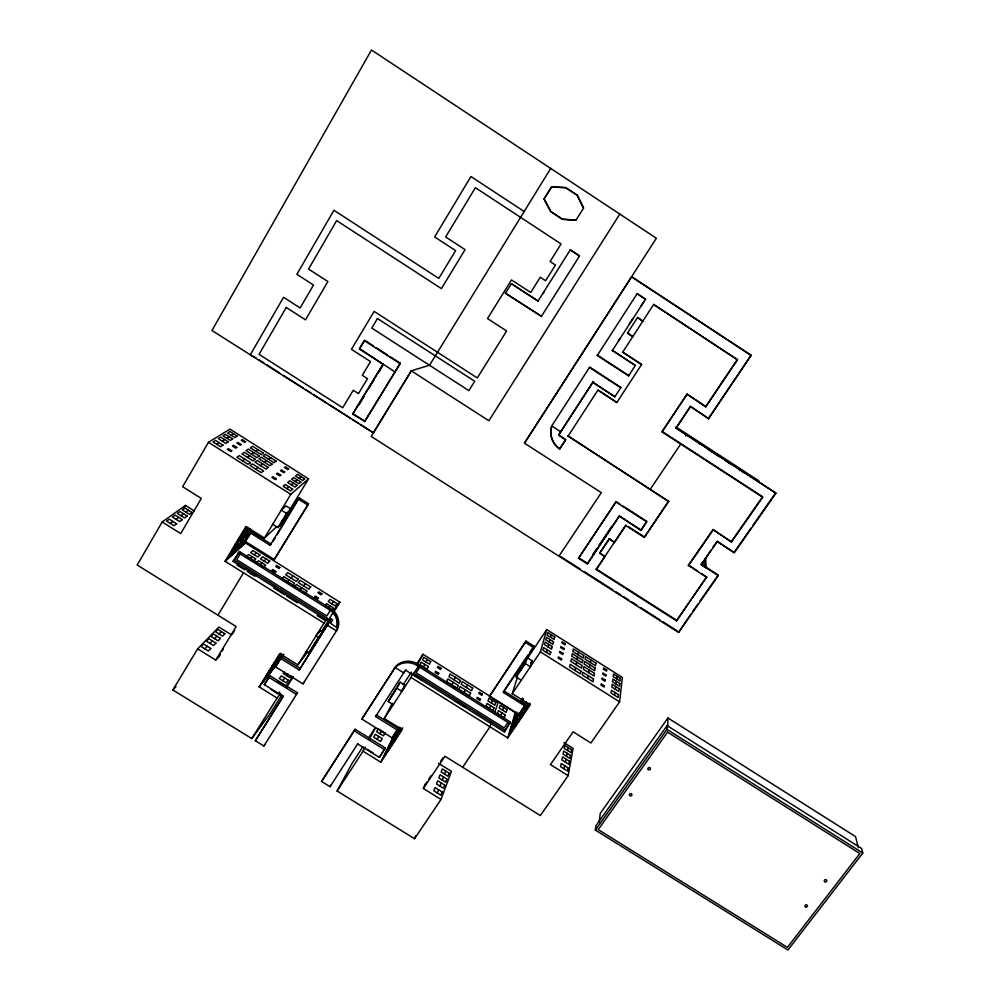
<?xml version="1.0" encoding="UTF-8"?>
<svg xmlns="http://www.w3.org/2000/svg" width="1000" height="1000" viewBox="0 0 1000 1000"><rect width="100%" height="100%" fill="white"/><g stroke="black" fill="none" stroke-linecap="round" stroke-linejoin="round"><path stroke-width="1.5" d="M680.738 444.012L650.113 489.462M411.325 370.863L371.2 436.438L678.562 632.45L690.913 614.125M676.513 620.85L706.7 576.912L676.513 620.85L596.15 569.55L625.887 525.013M678.562 632.45L718.288 575.625L701.287 564.7L717.25 541.712L734.312 552.712L775.962 493.175L676.012 428.2L690.375 406.4L708.6 418.638L690.375 406.4M595.363 830.088L666.975 729.375L667.075 725.6L861.637 848.5L862.8 853.025L787.95 950L595.363 830.088L595.913 825.75L667.075 725.6M667.712 726.888L667.938 718L855.537 836.6L858.325 847.613M668.675 501.45L568.062 436.012L668.675 501.45L644.275 537.4L625.8 525.538L614.388 542.487L609.325 538.638L614.388 542.487M731.5 542L713.025 529.562L731.5 542L762.712 497.238L661.988 431.838L686.975 394.1L705.837 406.75L686.975 394.1M644.275 537.4L668.7 500.95M640.95 529.913L619.237 515.962L640.888 530.45L646.762 521.325L622.513 505.725M362.812 746.838L352.013 763.462L337.113 791.038L414.55 838.7L441.012 799.425L423.35 788.5L444.925 756.237L540.337 815.55L568.15 775.662L550.438 764.6L573.112 731.825L590.913 743L619.6 701.862L622.375 677.45L546.737 629.587L525.013 661.912M614.6 695.288L614.963 692.45M615.35 689.275L615.7 686.5M616.013 684.038L616.35 681.312M616.65 678.863L616.987 676.2M599.15 822.275L600.25 813.388L667.938 718M587.663 678.388L588.15 675.625M588.713 672.675L589.188 669.975M589.375 667.387L589.85 664.75M590.312 662.487L590.788 659.9M568.15 775.662L573.138 748.375L564.025 742.663M737.487 359.775L653.637 304.475L737.487 359.775L705.837 406.75M619.138 516.475L587.312 563.9L578.488 558.275L616.125 501.613L619.963 504.075M564.1 768.875L564.712 765.713M565.4 762.15L565.988 759.05M566.512 756.287L567.1 753.25M567.625 750.512L568.2 747.525M596.15 569.55L604.775 556.75L599.738 552.888L609.325 538.638M641.612 364.5L622.638 352.113L641.612 364.5L616.825 402.512L597.938 390.25M604.775 556.75L599.738 552.888M575.013 670.425L575.575 667.7M576.987 659.575L577.525 656.975M578.05 654.75L578.575 652.2M576.2 664.788L576.75 662.125M635.325 365.4L612.362 350.425L635.325 365.4L628.612 375.875L597.288 355.462L597.663 354.562M587.312 563.9L619.237 515.962M628.612 375.875L628.85 374.875M578.488 558.275L616.125 501.613M616.825 402.512L599.312 390.725M637.562 317.462L642.85 321.213L637.562 317.462L627.45 333.188L632.788 336.675L627.525 332.925M546.475 652.438L547.188 649.812M547.987 646.875L548.675 644.312M549.3 642.025L549.987 639.513M550.6 637.25L551.263 634.775M593.175 381.413L592.788 382.438L614.9 396.8L592.913 382.1L558.638 434.95L565.575 439.938L559.587 449.137A20.55 20.25 26.1 0 1 551.737 425.988L560.763 431.812M527.638 706.975L528.45 704.087L525.1 709.013L524.275 711.925L530.175 703.25M522.125 716.812L523.4 712.312L516.987 721.762L515.662 726.325M526.5 704.05L525.7 706.9L528.2 703.213M523.237 709.513L523.725 707.8M525.5 704.488L524.75 707.288L518.7 716.2L519.487 713.35L525.5 704.488L503.862 690.9L503.35 692.438L525.05 706.05L519.025 714.95L489.462 696.413L526 641.1L533.938 646.112L533.513 647.525L503.35 692.438M412.413 674.712L411 677.45L507.775 737.938L530.212 704.9L512.275 693.637L540.413 651.875L546.737 629.587M518.888 721.575L520.188 717.05M521.725 711.75L522.212 710.025M520.212 713.975L520.712 712.25M520.363 702.738L522.663 698.1M513.5 724.95L514.362 722.013M532.15 660.812L530.4 666.725L525.35 663.55L527.163 657.663L532.15 660.812L530.513 663.25M512 730.088L512.875 727.087M515.1 719.562L515.95 716.688M507.775 737.938L515.438 712.225L422.987 654.25L416.362 664.438M405.6 670.188L504.288 731.888L510.363 722.038L419.087 664.912A17.663 16.525 24.7 0 0 395.962 666.075L361.863 719.075L392.175 737.887L398.1 728.425L376.413 714.95L375.562 716.525L397.312 730.037M559.25 555.688L601.337 492.663L524.438 443.188L656.363 238.238L371.475 50L211.975 330.513L373.55 432.912L360.5 424.588M504.288 731.888L510.363 722.038M524.6 664.675L526.225 659.375L518.65 670.65L516.938 676.062M520.788 670.35L522.45 664.987M512.275 693.637L517.587 676.725M521.287 680.263L516.25 677.1L518.15 671.075L527.163 657.663M489.462 696.413L526 641.1M612.263 350.712L645.588 299.188L637.163 293.65L645.537 299.4M500.938 715.625L501.85 712.775M502.675 710.212L503.575 707.425M514.825 675.362L515.3 673.875M491.362 722.562L489.95 726.775L462.663 767.288M494.65 712.75L498.413 701.513M489.588 708.413L490.562 705.6M491.438 703.075L492.4 700.312M441.012 799.425L451.463 771.375L438.475 763.325M437.337 793.025L438.587 789.762M439.988 786.1L441.2 782.9M442.287 780.062L443.488 776.925M444.562 774.112L445.737 771.038M414.55 838.7L415.65 835.888M464.25 692.625L465.363 689.887M466.375 687.537L467.463 684.85M524.438 443.188L631.675 276.712L751.137 355.262L708.6 418.638M423.35 788.5L425.037 784.362M559.587 449.137L565.737 439.525L558.638 434.95M451.9 684.925L453.075 682.212M454.137 679.9L455.288 677.25M400.4 731.55L401.85 728.575L397.2 736.425L402.8 727.887M396 737.987L393.038 743.012M394.462 741.388L396.725 736.737L390.625 746.05M401.175 728.3L393.488 740.312L400.1 729.762M392.9 742.712L389.812 747.938M394.925 738.125L395.8 736.338M397.7 732.463L398.562 730.713M391.388 746.075L394.012 741.038M396.362 735.925L397.238 734.15M399.125 730.288L399.975 728.55L396.337 734.55L400.55 728.112M397.8 733.737L398.675 731.963M385.5 754.312L387.013 751.225M388.1 749.025L389.6 745.987M390.85 743.462L392.312 740.487M393.9 737.3L395.337 734.388M388.325 750.75L390.825 745.888M365.238 747.062L363.038 751.175L380.825 762.188L393.925 735.662L399.538 727.1M392.175 737.887L398.1 728.425M357.738 744.013L379.387 757.412L385.312 747.962L355.15 729.262L321.562 781.475L330.05 786.7L357.812 743.65M379.387 757.412L385.312 747.962M423.462 666.988L424.775 664.362M425.962 662.013L427.25 659.45M417.35 665.163L422.987 654.25M388.25 701.575L400.15 682.125L405.138 685.238L401.938 691.375L396.9 688.238L388.25 701.575L393.275 704.7M377.137 739.362L378.663 736.425M380.037 733.775L381.538 730.888M380.825 762.188L402.15 729.65L384.275 718.538L392.25 703.388M396.238 689.262L400.15 682.125M388.963 700.475L391.962 694.875M404.6 671.475L403.812 672.95L395.15 667.537L361.863 719.075M392.612 694.837L395.575 689.287M369.625 738.838L375.475 727.862M330.05 786.7L331.025 784.95M321.562 781.475L355.15 729.262M194.325 510.975L185.487 505.425L162.188 521.987L137.2 565.025L236.163 626.525L215.763 660.075L197.625 648.863L172.838 689.975L251.8 738.562L270.475 713.125L281.85 694.95M289.525 510.262L308.525 478.825L229.988 429.113L208.438 442.3L182.65 486.725L201.3 498.438L180.725 533.575L162.188 521.987M183.938 508.088L185.487 505.425M326.825 619.425L324.012 623.112L225.075 561.287L245.912 526.438L264.425 538.05L276.562 526.85M227.425 559.175L233.612 548.825L235.975 546.737L229.812 557.038M246.663 527.062L241.975 534.9L244.3 532.875L247.413 527.688L245.1 529.675M231.525 555.513L237.675 545.25L239.988 543.2L233.875 553.413M248.325 527.525L246 531.413L248.275 529.425M235.825 551.663L241.925 541.475L244.2 539.462L238.137 549.6M250.438 528.562L244.862 537.875L250.325 529.812L248.988 530.988M240.588 547.35L246.637 537.263L248.863 535.3L242.85 545.325M233.025 561.362L239.5 551.538L332.75 609.913A17.637 16.45 32 0 1 337.337 629.462L302.987 683.875L275.4 666.762L281.712 656.975L300.262 668.5L330.45 620.3L234.312 560.188L233.025 561.362L329.45 621.638L330.45 620.3M270.125 545.312L298.175 498.95L299.288 497.95L308.562 503.8L274.25 559.525L245.087 541.25L251.4 531.688L271.312 544.188L270.125 545.312L250.162 532.788M234.312 560.188L239.5 551.538M247.062 538.925L251.4 531.688M240.175 553.987L236.762 559.7L326.788 616L330.3 610.4M217.925 615.188L243.487 572.788M264.425 538.05L290.8 494.3L308.525 478.825M272.75 524.275L277.95 527.537L286.5 513.362L291.125 509.15L285.988 505.913L281.3 510.087L286.5 513.362M286.35 515.5L287.938 512.888M291.125 509.15L282.65 523.162L277.95 527.537M272.913 541.55L275.312 537.587M276.913 534.938L299.288 497.95M352.625 414.137L383.312 363.862L352.625 414.137L364.938 421.325L400.312 363.225L390.15 356.675M358.825 405.138L364.375 395.975M369.125 388.113L370.712 385.5M372.3 382.875L373.888 380.262M378.65 372.4L382.612 365.85M274.25 559.525L308.562 503.8M218.113 657.513L220.375 653.787M221.9 651.287L223.412 648.787M232.375 634.113L234.662 630.35M364.475 421.712L400.312 363.225M550.775 168.325L429.525 365.275L411.262 370.825L373.113 433.312M544 199.075L551.438 187.013L565.712 187.575L577.413 195.3L583.625 208.075L575.988 220.138L562.35 219.3L550.675 211.612L544 199.075L551.625 186.962M280.675 693.275L277.137 698.05L259.125 686.912L279.775 653.625L297.887 664.887L307.688 651.812M268.425 672.463L271.65 667.775L266.388 675.212M261.25 684.225L269.538 671.637L263.625 681.175M280.325 653.512L275.675 661L280.863 653.413L278.775 656.012M269.675 671.075L275.587 661.562L272.337 665.625M264.975 679.525L273.175 667.062L267.312 676.5M280.85 653.988L279.312 656.45L281.388 653.875M505.412 293.212L541.475 316.337L505.412 293.212L511.438 283.712L538.1 301.1L511.438 283.712M269.075 674.275L276.988 662.25L271.175 671.637M281.85 654.237L277.712 660.913L281.688 654.925L280.462 656.462M273.212 669.087L281.225 656.9L275.262 666.5M264.288 684.638L270.025 675.8L297.488 692.825L263.9 746.012L255.338 740.738L283.163 696.325L264.288 684.638L270.025 675.8M251.8 738.562L277.137 698.05M297.887 664.887L324.012 623.112M318.538 633.025L320.138 630.462L322.512 631.95L312.887 647.312M333.125 612.55L329.738 617.962L332.762 619.862L330.575 623.35L336.362 627.275L336.763 625.763A15.913 14.85 32 0 0 333.888 613.55L333.1 612.587M286.725 687.163L293.225 676.775M321.287 631.962L328.575 620.325M333.438 612.562L339.913 602.212L245.487 543.025L225.075 561.287M306.225 651.538L308.625 653.025L318.35 637.5L315.95 636.013L320.138 630.462M280.587 658.413L299.175 669.963L329.45 621.638M283.463 696.1L255.338 740.738M537.888 301.325L570.337 249.762L579.587 255.888L541.275 316.588M542.65 294.088L544.3 291.462M551.737 425.988L589.675 367.137L620.9 387.438L614.9 396.8M597.288 355.462L637.163 293.65M618.45 340.775L620.138 338.175M629.275 324.075L632.562 319.012M640.775 306.337L644.062 301.275M375.562 716.525L405.788 669.65M558.462 435.35L592.788 382.438M368.625 737.9L375.275 727.675M403.125 684.812L411.4 672.087M401.238 691.237L405.138 685.238M337.113 791.038L363.038 751.175M384.275 718.538L411 677.45M509.875 723.65L418.338 666.363L412.887 674.75L413.65 673.263L504.8 730.25M567.9 436.413L598.05 389.913M622.55 352.4L653.637 304.475M419.688 667.288L416.1 672.8L504.225 727.913L507.9 722.487M392.262 739.075L398.413 729.688L390.812 742.013M389.212 745.225L395.412 735.75L387.725 748.213M386.463 750.763L392.725 741.213L384.963 753.812M399.738 731.237L401.325 728.825M383.862 756.038L390.175 746.413L382.325 759.137M424.65 785.337L427.05 781.737M428.65 779.338L431.062 775.738M440.487 761.587L442.9 757.962M661.988 431.838L686.988 394.45M676.012 428.2L690.387 406.763M592.863 554.475L597.137 548.088M598.85 545.538L611.712 526.388M504.675 689.688L528.013 654.938M529.7 652.425L533.938 646.112M519.8 669.675L523.275 664.5M516.25 677.1L525.35 663.55M599.625 553.45L609.225 539.188M705.8 406.388L737.4 359.475M708.562 418.25L751.137 355.262M520.875 702.613L523.362 698.925M521.625 703.075L523.288 700.625M514.513 715.525L516.925 711.95M513.663 718.363L516.9 713.587M640.888 530.45L646.712 521.85L616.038 502.113M523.775 704.6L526.35 701.762M512.688 721.488L518.387 713.075M511.825 724.388L518.375 714.725M519.2 714.463L525.237 705.575M511.075 726.862L517.663 717.163L516.812 720.075L510.2 729.825M509.562 731.975L516.2 722.2L515.337 725.163L508.663 734.987M706.737 577.513L688.4 565.163L713.025 529.562M688.413 565.75L713.075 530.1M701.287 564.7L711 550.087M712.775 547.537L717.2 541.163L734.312 552.712M731.438 541.438L762.6 496.75L662.013 431.438M692.675 611.6L697.962 604.038M699.725 601.512L718.238 575.037L701.263 564.113M734.25 552.15L751.05 528.112M752.825 525.575L774.938 493.95M263.9 746.012L265.062 744.362M297.488 692.825L296.4 694.35L268.863 677.275M302.987 683.875L304.05 682.387M299.175 669.963L300.262 668.5M286 686.125L293.087 676.575M279.438 692.05L278.05 693.9L270.9 689.475M291.388 676.038L290.087 677.788L283.15 673.475L284.475 671.75M308.625 653.025L313.038 647M313.55 645.163L317.438 639.975M328.263 623.8L327.262 625.138L336.362 630.825A17.688 16.488 32 0 0 331.75 611.225L238.225 552.688M317.838 638.325L322.512 631.95M282.8 680.688L284.812 678.025M286.613 675.638L287.938 673.888M326.425 619.75L327.425 618.413M332.438 612.05L339.913 602.212M331.887 610.438L333.688 608.1L326.625 603.675L324.787 606M328.338 608.212L330.15 605.887M331.775 603.787L333.562 601.5M259.125 686.912L277.663 663.512M275.4 666.762L283.8 654.163M264.425 679.125L266.575 676.413M268.125 674.45L270.238 671.787M272 669.562L274.075 666.95M276.212 664.275L278.238 661.712M269.363 670.425L272.625 666.325M276.525 661.413L277.762 659.85M275.1 663.7L276.35 662.138M279.088 658.688L280.312 657.15M277.913 659.163L279.15 657.613M299.788 590.025L301.75 587.788M303.512 585.875L305.438 583.675M292.538 585.513L294.538 583.288L283.888 576.625L281.837 578.812M215.763 660.075L219.85 655.625M287.188 582.163L289.212 579.963M291.025 578.075L293.012 575.913M275.075 586.425L273.65 587.95L284.575 594.788M172.838 689.975L176.012 686.625M204.762 648.825L207.225 646.263M209.988 643.388L212.4 640.875M214.55 638.65L216.912 636.188M219.037 633.975L221.363 631.562M197.625 648.863L218.925 627.05L231.287 634.725M256.137 574.65L254.638 576.138L247.325 571.562L248.85 570.1M619.875 213.988L488.875 420.75L411.262 370.825M250.987 573.85L252.488 572.375M262.125 562.962L259.962 565.075L263.538 567.312L265.688 565.188L258.575 560.725L256.388 562.837M264.075 561.05L266.212 558.975M246 568.237L244.475 569.7L237.15 565.125L238.713 563.688M253.588 561.013L255.787 558.913L248.663 554.45L246.425 556.525L252.387 560.262M250 558.775L252.225 556.688M254.225 554.8L256.4 552.762M278.6 526.45L282.825 522.537L289.962 510.737L285.8 514.55M282.175 520.538L286.363 516.675M230.512 554L232.887 551.888M234.6 550.388L236.925 548.312M238.875 546.575L241.163 544.538M243.612 542.312L245.85 540.312M245.087 541.25L246.337 540.125M232.4 549.038L236.038 545.825L241.988 535.862L238.4 539M235.4 544.025L239.013 540.85M243.238 537.137L244.613 535.938M247.587 533.325L248.938 532.137M241.825 539.487L243.212 538.275M246.225 535.6L247.575 534.412M244.638 534.788L246.012 533.587M570.15 249.938L579.45 256.012M286.887 488.612L288.988 486.812M291.35 484.812L293.412 483.05M295.25 481.5L297.262 479.775M299.075 478.237L301.062 476.55M394.837 371.85L359.7 348.688L364.712 340.312L373.612 346.037M264.438 462.3L266.625 460.675M268.575 459.312L270.712 457.713M255.7 469.113L257.987 467.425M260.475 465.613L262.7 463.963M170.287 523.425L172.987 521.475M176.012 519.288L178.65 517.362M181 515.662L183.588 513.787M185.912 512.112L188.45 510.275M251.537 454.175L253.8 452.587M255.812 451.25L258.025 449.7M242.525 460.812L244.875 459.175M247.438 457.4L249.737 455.788M575.988 220.138L562.537 219.2L550.875 211.525L544.2 199M216.775 444.325L219.262 442.762M222.062 441.012L224.5 439.487M226.663 438.125L229.05 436.625M231.188 435.288L233.538 433.812M551.438 187.013L565.538 187.625L577.413 195.3M277.45 680.913L279.8 682.375M280.975 683.1L284.488 685.275M354.237 730.888L384.487 749.625M367.275 749.338L373.175 752.987M414.438 675.575L421.6 680.05M454.6 700.688L465.3 707.362M286.525 595.975L297.45 602.8M317.213 615.6L324.475 620.138M521.013 700.55L523.587 702.163M283.975 580.15L289.325 583.5M297.65 588.688L294.45 586.688L296.438 584.462L307.062 591.112L305.138 593.375L303 592.038M666.975 729.375L862.8 853.025M208.438 442.3L290.8 494.3M298.175 498.95L307.475 504.825M525.55 642.5L533.513 647.525M540.413 651.875L619.6 701.862M578.625 557.7L587.438 563.325M596.275 568.962L676.525 620.2M353.088 413.762L364.938 421.325M256.062 357.95L250.225 354.913L283.562 297.3L300.138 307.95L313.5 285.025L296.875 274.312L333.925 210.275L438.762 278.4L455.613 250.625L434.65 236.95L470.95 176.525L524.087 211.45M258.675 359.625L263.9 362.95M266.512 364.613L279.562 372.95M283.475 375.45L303.062 387.938M305.675 389.6L310.887 392.938M313.5 394.6L326.562 402.938M329.162 404.6L350.05 417.925M352.663 419.588L357.887 422.925M560.562 556.525L580.225 569.062M584.163 571.575L613.013 589.975M615.625 591.65L620.875 594.987M623.5 596.663L628.737 600.013M631.362 601.675L636.613 605.025M640.537 607.537L660.212 620.075M662.825 621.75L677.25 630.95M376.163 347.675L387.6 355.037M399.913 363.525L364.25 340.588L359.237 348.975L382.875 364.162M702.75 561.825L705.113 563.35L705.225 565.525L701.663 563.225M702.95 565.95L705.337 567.487M628.337 526.587L643.088 536.062M688.4 565.163L697.55 571.038M701.475 573.55L705.4 576.075M589.55 367.45L620.812 387.788M675.913 426.887L758.875 480.825M676.025 427.8L775.962 493.175M698.062 442.875L700.212 444.263M708.462 449.663L712.75 452.45M713.825 453.15L719.175 456.637M725.837 460.962L731.188 464.438M597.413 355.175L628.688 375.55M631.6 276.9L751.237 355.562M577.263 195.362L583.488 208.15M742.987 472.05L743.125 472.788M739.788 469.963L739.912 470.7M705.588 557.587L706.188 567.987M704.875 559.275L705 561.4M685.7 434.588L685.713 436.1M559.763 448.713A20.512 20.213 26.1 0 1 551.925 425.588M395.15 667.537A17.712 16.562 24.7 0 1 418.338 666.363M618.5 694.688L618.162 697.537L611.038 693.037L611.413 690.212L618.5 694.688M619.2 688.713L618.875 691.5L611.825 687.05L612.188 684.287L619.2 688.713M619.812 683.5L619.5 686.237L612.513 681.825L612.875 679.112L619.812 683.5M620.425 678.375L620.1 681.05L613.2 676.675L613.538 674.025L620.425 678.375M604.35 685.875L604.175 687.1L600.975 685.075L601.163 683.85L604.35 685.875M605.2 680.025L605.025 681.225L601.862 679.225L602.05 678.025L605.2 680.025M605.95 674.925L605.775 676.1L602.638 674.125L602.825 672.938L605.95 674.925M606.675 669.938L606.512 671.1L603.4 669.137L603.575 667.975L606.675 669.938M595.075 668.05L594.625 670.713L584.113 664.062L584.625 661.438L595.075 668.05M593.488 679L593.025 681.775L582.288 675L582.812 672.262L593.488 679M594.462 673.312L594.012 676.025L583.4 669.312L583.913 666.637L594.462 673.312M595.95 663.175L595.513 665.775L585.112 659.2L585.6 656.625L595.95 663.175M568.212 767.9L567.625 771.075L560.588 766.675L561.213 763.512L568.212 767.9M569.45 761.213L568.875 764.325L561.912 759.975L562.525 756.888L569.45 761.213M570.525 755.387L569.963 758.45L563.075 754.137L563.675 751.1L570.525 755.387M571.587 749.65L571.038 752.65L564.212 748.375L564.8 745.4L571.587 749.65M580.913 671.075L580.388 673.812L569.637 667.025L570.225 664.325L580.913 671.075M582.038 665.475L581.512 668.138L570.887 661.425L571.462 658.787L582.038 665.475M582.762 660.288L582.25 662.9L571.725 656.25L572.288 653.662L582.762 660.288M583.763 655.475L583.263 658.05L572.837 651.45L573.4 648.913L583.763 655.475M561.675 658.962L561.388 660.125L558.175 658.1L558.462 656.925L561.675 658.962M562.987 653.4L562.725 654.538L559.538 652.525L559.812 651.388L562.987 653.4M564.15 648.538L563.888 649.663L560.725 647.663L561 646.55L564.15 648.538M565.275 643.8L565.013 644.9L561.888 642.925L562.163 641.825L565.275 643.8M550.763 652.075L550.062 654.712L542.875 650.175L543.612 647.55L550.763 652.075M552.212 646.538L551.538 649.125L544.425 644.625L545.138 642.075L552.212 646.538M553.488 641.725L552.812 644.25L545.775 639.8L546.475 637.288L553.488 641.725M554.725 636.975L554.075 639.45L547.112 635.037L547.8 632.587L554.725 636.975M522.612 713.85L520.075 718.713L522.612 713.85M519.55 718.312L516.7 723.725L519.55 718.312M505.312 714.938L504.412 717.8L497.463 713.45L498.4 710.612L505.312 714.938M507 709.562L506.125 712.375L499.237 708.062L500.15 705.275L507 709.562M494.025 707.763L493.062 710.6L486.1 706.237L487.1 703.438L494.025 707.763M495.825 702.45L494.888 705.225L487.987 700.913L488.963 698.162L495.825 702.45M480.438 699.3L479.988 700.512L476.863 698.562L477.325 697.337L480.438 699.3M482.337 694.137L481.9 695.337L478.8 693.4L479.25 692.2L482.337 694.137M442.075 791.925L440.85 795.2L433.825 790.85L435.087 787.588L442.075 791.925M444.663 785.05L443.45 788.25L436.512 783.95L437.75 780.763L444.663 785.05M446.912 779.05L445.725 782.2L438.85 777.925L440.062 774.8L446.912 779.05M449.125 773.138L447.975 776.225L441.163 772L442.35 768.938L449.125 773.138M472.612 688.075L471.562 690.788L461.188 684.287L462.3 681.612L472.612 688.075M470.562 693.15L469.487 695.9L459.012 689.35L460.15 686.625L470.562 693.15M458.288 685.475L457.15 688.2L446.662 681.637L447.85 678.95L458.288 685.475M460.45 680.487L459.338 683.15L448.95 676.65L450.125 674.013L460.45 680.487M438.762 673.25L438.212 674.412L435.075 672.45L435.625 671.287L438.762 673.25M441.062 668.325L440.525 669.475L437.413 667.525L437.95 666.375L441.062 668.325M428.263 666.55L426.962 669.175L419.95 664.788L421.287 662.188L428.263 666.55M430.7 661.612L429.438 664.188L422.488 659.837L423.8 657.288L430.7 661.612M382.113 738.562L380.6 741.513L373.675 737.212L375.213 734.275L382.113 738.562M384.95 733.012L383.462 735.9L376.6 731.65L378.125 728.775L384.95 733.012M286.25 307.475L259.05 354.35L342.713 407.762L353.25 390.275L358.475 393.612L367.512 378.65L362.275 375.3L370.538 361.6L351.45 349.35L374.15 311.388L477.287 377.938L506.65 330.988L487.512 318.562L511.475 279.925L530.737 292.488L540.262 277.25L545.6 280.738L555.45 265.025L550.1 261.525L561.087 243.95L475.387 187.675L445.662 236.975L465.075 249.65L441.388 288.612L336.662 220.613L308.55 269.062L327.9 281.537L305.487 319.825L286.25 307.475M236.25 543.775L234.462 546.75L238.025 542.212L236.25 543.775M239.312 538.663L237.35 541.938L241.088 537.112L239.312 538.663M246.05 532.438L240.425 541.825L247.413 531.25L246.05 532.438M377.463 318.538L371.763 328.062L468.862 390.625L474.712 381.262L377.463 318.538M273.375 664.5L271.35 667.75L274.738 662.788L273.375 664.5M279.25 657.013L273.675 666L280.487 655.462L279.25 657.013M667.575 732.15L598.237 829.587L787.412 947.4L859.825 853.525L667.575 732.15M288.288 680.188L286.3 682.862L279.288 678.512L281.325 675.863L288.288 680.188M337.05 603.688L335.3 605.988L328.263 601.587L330.062 599.312L337.05 603.688M318.438 598.075L317.613 599.087L314.425 597.087L315.25 596.087L318.438 598.075M321.9 593.837L321.1 594.825L317.938 592.837L318.75 591.862L321.9 593.837M310.7 586.962L308.8 589.188L298.225 582.562L300.175 580.375L310.7 586.962M298.288 579.212L296.325 581.4L285.738 574.763L287.75 572.612L298.288 579.212M210.812 648.475L208.363 651.05L201.15 646.587L203.637 644.038L210.812 648.475M215.95 643.075L213.55 645.6L206.425 641.175L208.85 638.675L215.95 643.075M220.425 638.362L218.075 640.837L211.012 636.462L213.4 634.012L220.425 638.362M224.838 633.725L222.537 636.15L215.538 631.812L217.875 629.4L224.838 633.725M275.912 571.512L275 572.463L271.788 570.45L272.725 569.5L275.912 571.512M279.8 567.513L278.9 568.438L275.725 566.45L276.625 565.525L279.8 567.513M269.725 561.188L267.625 563.275L260.538 558.837L262.688 556.763L269.725 561.188M259.925 554.963L257.762 557.025L250.675 552.587L252.875 550.55L259.925 554.963M292.675 489.137L290.587 490.95L283.175 486.262L285.3 484.487L292.675 489.137M297.05 485.363L295.012 487.125L287.688 482.488L289.762 480.75L297.05 485.363M300.875 482.062L298.875 483.787L291.613 479.2L293.65 477.5L300.875 482.062M304.625 478.812L302.663 480.513L295.487 475.962L297.488 474.288L304.625 478.812M276.188 478.8L275.225 479.575L271.887 477.475L272.863 476.7L276.188 478.8M280.725 475.163L279.788 475.913L276.488 473.825L277.438 473.075L280.725 475.163M284.688 471.975L283.762 472.713L280.5 470.65L281.425 469.913L284.688 471.975M288.55 468.875L287.65 469.588L284.413 467.55L285.325 466.838L288.55 468.875M272.05 464.113L269.9 465.75L258.962 458.85L261.188 457.238L272.05 464.113M276.1 461.125L273.988 462.725L263.163 455.887L265.338 454.312L276.1 461.125M263.538 470.938L261.288 472.638L250.125 465.588L252.425 463.913L263.538 470.938M268.188 467.425L265.988 469.1L254.95 462.125L257.213 460.487L268.188 467.425M176.65 523.763L173.975 525.737L166.6 521.125L169.312 519.175L176.65 523.763M182.275 519.637L179.662 521.562L172.362 517L175.012 515.1L182.275 519.637M187.175 516.038L184.6 517.925L177.387 513.413L179.988 511.538L187.175 516.038M192 512.5L189.475 514.35L182.325 509.875L184.887 508.038L192 512.5M250.438 462.675L248.125 464.35L236.938 457.287L239.312 455.65L250.438 462.675M255.238 459.263L252.975 460.9L241.912 453.913L244.237 452.312L255.238 459.263M259.237 456.025L257.013 457.625L246.062 450.712L248.35 449.15L259.237 456.025M263.412 453.113L261.225 454.675L250.387 447.825L252.638 446.3L263.412 453.113M231.737 450.788L230.675 451.488L227.325 449.375L228.4 448.675L231.737 450.788M236.788 447.438L235.75 448.137L232.438 446.037L233.487 445.35L236.788 447.438M241.2 444.525L240.175 445.2L236.9 443.125L237.925 442.463L241.2 444.525M245.5 441.675L244.5 442.337L241.25 440.288L242.262 439.637L245.5 441.675M222.987 445.112L220.512 446.688L213.038 441.962L215.55 440.412L222.987 445.112M228.175 441.8L225.75 443.35L218.363 438.675L220.825 437.163L228.175 441.8M232.688 438.925L230.312 440.438L223 435.812L225.413 434.325L232.688 438.925M237.138 436.1L234.812 437.575L227.575 433L229.938 431.538L237.138 436.1M648.263 769.463A1.275 1.188 6.4 0 0 650.425 769.075A1.275 1.188 6.4 0 0 648.962 767.525A1.275 1.188 6.4 0 0 648.263 769.463M629.688 795.5A1.262 1.175 7.7 0 0 631.838 795.125A1.262 1.175 7.7 0 0 630.375 793.587A1.262 1.175 7.7 0 0 629.688 795.5M805.475 906.875A1.262 1.137 -0.6 0 0 807.45 906.038A1.262 1.137 -0.6 0 0 805.662 904.912A1.262 1.137 -0.6 0 0 805.475 906.875M824.812 881.725A1.262 1.15 -1.9 0 0 826.8 880.875A1.262 1.15 -1.9 0 0 825 879.737A1.262 1.15 -1.9 0 0 824.812 881.725"/></g></svg>
